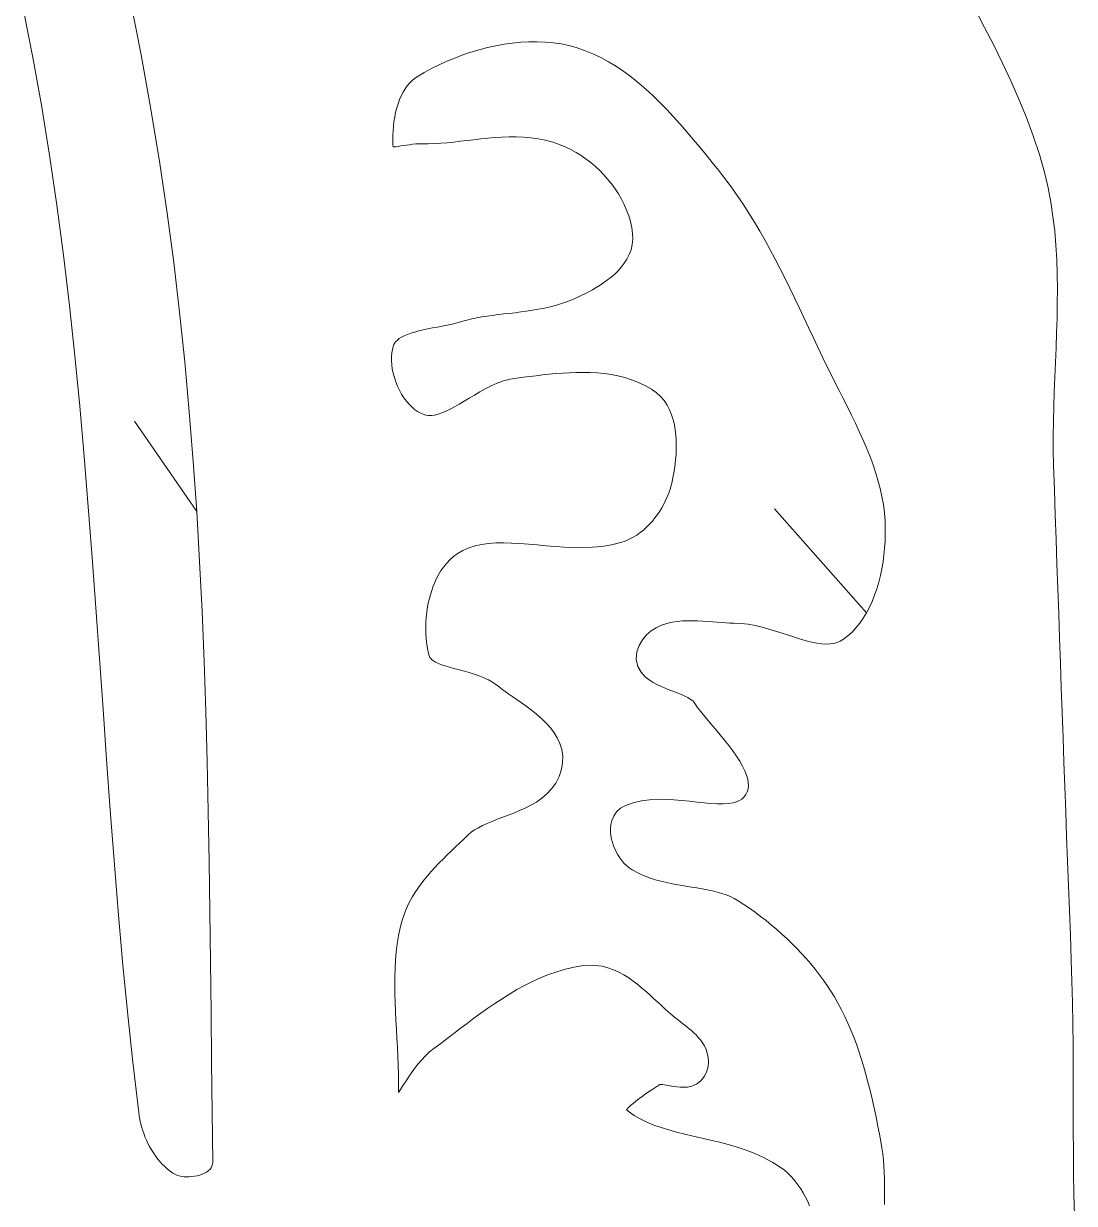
# Model space of a CAD drawing. Header units: inches. Extents: x -12 to 23, y -13.2 to 21.7.
# Drawn here: x 17.497 to 19.507, y 8.902 to 11.159 of the extents above; entities that cross this region are included whole.
import ezdxf

# ---------------------------------------------------------------- set-up
doc = ezdxf.new("R2010")
doc.units = ezdxf.units.IN
doc.header["$MEASUREMENT"] = 0
doc.layers.get('0').update_dxf_attribs({"lineweight": 0})

msp = doc.modelspace()

# ---------------------------------------------------------------- linework, layer by layer
at = {"color": 7, "linetype": 'Continuous', "lineweight": 0}
for p, q in [((18.3686, 11.1089), (18.3529, 11.1041)), ((18.3844, 11.113), (18.3686, 11.1089)), ((18.4003, 11.1166), (18.3844, 11.113)), ((18.4163, 11.1195), (18.4003, 11.1166)), ((18.4322, 11.1217), (18.4163, 11.1195)), ((18.4481, 11.1232), (18.4322, 11.1217)), ((18.4639, 11.1241), (18.4481, 11.1232)), ((18.4796, 11.1242), (18.4639, 11.1241)), ((18.495, 11.1235), (18.4796, 11.1242)), ((18.5103, 11.1221), (18.495, 11.1235)), ((18.5252, 11.1199), (18.5103, 11.1221)), ((18.5399, 11.1169), (18.5252, 11.1199)), ((18.5543, 11.113), (18.5399, 11.1169)), ((18.5703, 11.1076), (18.5543, 11.113)), ((18.5859, 11.1013), (18.5703, 11.1076)), ((18.3068, 11.0867), (18.292, 11.0799)), ((18.3219, 11.093), (18.3068, 11.0867)), ((18.3373, 11.0988), (18.3219, 11.093)), ((18.3529, 11.1041), (18.3373, 11.0988)), ((18.6013, 11.094), (18.5859, 11.1013)), ((18.6163, 11.0858), (18.6013, 11.094)), ((18.6311, 11.0768), (18.6163, 11.0858)), ((18.2635, 11.065), (18.2503, 11.0573)), ((18.2776, 11.0727), (18.2635, 11.065)), ((18.292, 11.0799), (18.2776, 11.0727)), ((18.6456, 11.067), (18.6311, 11.0768)), ((18.6598, 11.0564), (18.6456, 11.067)), ((18.231, 11.0397), (18.2269, 11.0339)), ((18.2353, 11.0449), (18.231, 11.0397)), ((18.2399, 11.0495), (18.2353, 11.0449)), ((18.2448, 11.0535), (18.2399, 11.0495)), ((18.2503, 11.0573), (18.2448, 11.0535)), ((18.6738, 11.0452), (18.6598, 11.0564)), ((18.6876, 11.0333), (18.6738, 11.0452)), ((18.2196, 11.0207), (18.2164, 11.0134)), ((18.2231, 11.0276), (18.2196, 11.0207)), ((18.2269, 11.0339), (18.2231, 11.0276)), ((18.7011, 11.0208), (18.6876, 11.0333)), ((18.7144, 11.0078), (18.7011, 11.0208)), ((18.211, 10.9975), (18.2088, 10.9891)), ((18.2135, 11.0056), (18.211, 10.9975)), ((18.2164, 11.0134), (18.2135, 11.0056)), ((18.7275, 10.9944), (18.7144, 11.0078)), ((18.7405, 10.9806), (18.7275, 10.9944)), ((18.2056, 10.9716), (18.2046, 10.9627)), ((18.2071, 10.9804), (18.2056, 10.9716)), ((18.2088, 10.9891), (18.2071, 10.9804)), ((18.7532, 10.9664), (18.7405, 10.9806)), ((18.2039, 10.9537), (18.2035, 10.9447)), ((18.2046, 10.9627), (18.2039, 10.9537)), ((18.7657, 10.952), (18.7532, 10.9664)), ((18.7781, 10.9374), (18.7657, 10.952)), ((18.2035, 10.9447), (18.2035, 10.9358)), ((18.2035, 10.9358), (18.2038, 10.9271)), ((18.2038, 10.9271), (18.2042, 10.9229)), ((18.2139, 10.924), (18.2189, 10.9247)), ((18.2189, 10.9247), (18.2242, 10.9255)), ((18.2242, 10.9255), (18.2297, 10.9264)), ((18.2297, 10.9264), (18.2354, 10.9272)), ((18.2354, 10.9272), (18.2412, 10.928)), ((18.2412, 10.928), (18.2472, 10.9286)), ((18.2472, 10.9286), (18.2534, 10.929)), ((18.2534, 10.929), (18.2589, 10.929)), ((18.2589, 10.929), (18.2713, 10.929)), ((18.2713, 10.929), (18.2831, 10.9293)), ((18.2831, 10.9293), (18.2952, 10.93)), ((18.2952, 10.93), (18.3074, 10.931)), ((18.3074, 10.931), (18.3199, 10.9323)), ((18.3199, 10.9323), (18.3326, 10.9337)), ((18.3326, 10.9337), (18.3455, 10.9352)), ((18.3455, 10.9352), (18.3585, 10.9367)), ((18.3585, 10.9367), (18.3717, 10.9382)), ((18.3717, 10.9382), (18.385, 10.9395)), ((18.385, 10.9395), (18.3985, 10.9407)), ((18.3985, 10.9407), (18.412, 10.9416)), ((18.412, 10.9416), (18.4258, 10.9421)), ((18.4258, 10.9421), (18.4396, 10.9421)), ((18.4396, 10.9421), (18.4535, 10.9415)), ((18.4535, 10.9415), (18.4675, 10.9404)), ((18.4675, 10.9404), (18.4816, 10.9384)), ((18.4816, 10.9384), (18.4957, 10.9356)), ((18.4957, 10.9356), (18.5098, 10.9318)), ((18.5098, 10.9318), (18.5238, 10.927)), ((18.5238, 10.927), (18.5341, 10.9226)), ((18.7904, 10.9226), (18.7781, 10.9374)), ((18.2042, 10.9229), (18.2049, 10.9229)), ((18.2049, 10.9229), (18.2092, 10.9233)), ((18.2092, 10.9233), (18.2139, 10.924)), ((18.5341, 10.9226), (18.5442, 10.9177)), ((18.5442, 10.9177), (18.5541, 10.9123)), ((18.5541, 10.9123), (18.5637, 10.9063)), ((18.5637, 10.9063), (18.573, 10.8998)), ((18.8025, 10.9078), (18.7904, 10.9226)), ((18.8145, 10.893), (18.8025, 10.9078)), ((18.573, 10.8998), (18.582, 10.8929)), ((18.582, 10.8929), (18.5908, 10.8855)), ((18.5908, 10.8855), (18.5992, 10.8777)), ((18.8263, 10.8784), (18.8145, 10.893)), ((18.5992, 10.8777), (18.6072, 10.8695)), ((18.6072, 10.8695), (18.6149, 10.8609)), ((18.6149, 10.8609), (18.6221, 10.8519)), ((18.8387, 10.8625), (18.8263, 10.8784)), ((18.8506, 10.8464), (18.8387, 10.8625)), ((18.6221, 10.8519), (18.6288, 10.8426)), ((18.6288, 10.8426), (18.6351, 10.833)), ((18.8622, 10.83), (18.8506, 10.8464)), ((18.6351, 10.833), (18.6409, 10.823)), ((18.6409, 10.823), (18.6461, 10.8127)), ((18.6461, 10.8127), (18.6507, 10.8022)), ((18.8734, 10.8134), (18.8622, 10.83)), ((18.8844, 10.7964), (18.8734, 10.8134)), ((18.6507, 10.8022), (18.6546, 10.7913)), ((18.6546, 10.7913), (18.6579, 10.7803)), ((18.895, 10.7792), (18.8844, 10.7964)), ((18.6579, 10.7803), (18.6604, 10.7689)), ((18.6604, 10.7689), (18.6621, 10.7569)), ((18.9053, 10.7617), (18.895, 10.7792)), ((18.6625, 10.7467), (18.6614, 10.7362)), ((18.6621, 10.7569), (18.6625, 10.7467)), ((18.9154, 10.744), (18.9053, 10.7617)), ((18.9253, 10.7261), (18.9154, 10.744)), ((18.6591, 10.7262), (18.6556, 10.7168)), ((18.6614, 10.7362), (18.6591, 10.7262)), ((18.9349, 10.708), (18.9253, 10.7261)), ((18.6461, 10.7002), (18.6404, 10.6928)), ((18.6512, 10.7082), (18.6461, 10.7002)), ((18.6556, 10.7168), (18.6512, 10.7082)), ((18.9444, 10.6898), (18.9349, 10.708)), ((18.6279, 10.6797), (18.6212, 10.6739)), ((18.6343, 10.686), (18.6279, 10.6797)), ((18.6404, 10.6928), (18.6343, 10.686)), ((18.9537, 10.6714), (18.9444, 10.6898)), ((18.5926, 10.654), (18.5853, 10.6498)), ((18.5999, 10.6585), (18.5926, 10.654)), ((18.6071, 10.6633), (18.5999, 10.6585)), ((18.6142, 10.6684), (18.6071, 10.6633)), ((18.6212, 10.6739), (18.6142, 10.6684)), ((18.9629, 10.6528), (18.9537, 10.6714)), ((18.5504, 10.6324), (18.5393, 10.6278)), ((18.5572, 10.6355), (18.5504, 10.6324)), ((18.564, 10.6387), (18.5572, 10.6355)), ((18.571, 10.6421), (18.564, 10.6387)), ((18.5781, 10.6458), (18.571, 10.6421)), ((18.5853, 10.6498), (18.5781, 10.6458)), ((18.9719, 10.6342), (18.9629, 10.6528)), ((18.9809, 10.6154), (18.9719, 10.6342)), ((18.4594, 10.6087), (18.4483, 10.6072)), ((18.4707, 10.6104), (18.4594, 10.6087)), ((18.482, 10.6123), (18.4707, 10.6104)), ((18.4934, 10.6145), (18.482, 10.6123)), ((18.5048, 10.6172), (18.4934, 10.6145)), ((18.5163, 10.6202), (18.5048, 10.6172)), ((18.5278, 10.6237), (18.5163, 10.6202)), ((18.5393, 10.6278), (18.5278, 10.6237)), ((18.9898, 10.5966), (18.9809, 10.6154)), ((18.3264, 10.5863), (18.317, 10.584)), ((18.3351, 10.5888), (18.3264, 10.5863)), ((18.3449, 10.5915), (18.3351, 10.5888)), ((18.3543, 10.5938), (18.3449, 10.5915)), ((18.364, 10.5958), (18.3543, 10.5938)), ((18.3739, 10.5976), (18.364, 10.5958)), ((18.384, 10.5992), (18.3739, 10.5976)), ((18.3943, 10.6007), (18.384, 10.5992)), ((18.4048, 10.602), (18.3943, 10.6007)), ((18.4155, 10.6033), (18.4048, 10.602)), ((18.4263, 10.6045), (18.4155, 10.6033)), ((18.4372, 10.6058), (18.4263, 10.6045)), ((18.4483, 10.6072), (18.4372, 10.6058)), ((18.9987, 10.5777), (18.9898, 10.5966)), ((18.2314, 10.5641), (18.2254, 10.5615)), ((18.2382, 10.5665), (18.2314, 10.5641)), ((18.2456, 10.5688), (18.2382, 10.5665)), ((18.2535, 10.5709), (18.2456, 10.5688)), ((18.2618, 10.5728), (18.2535, 10.5709)), ((18.2706, 10.5747), (18.2618, 10.5728)), ((18.2796, 10.5765), (18.2706, 10.5747)), ((18.2888, 10.5783), (18.2796, 10.5765)), ((18.2981, 10.5801), (18.2888, 10.5783)), ((18.3075, 10.582), (18.2981, 10.5801)), ((18.317, 10.584), (18.3075, 10.582)), ((19.0076, 10.5588), (18.9987, 10.5777)), ((18.2042, 10.5413), (18.2026, 10.5355)), ((18.2057, 10.545), (18.2042, 10.5413)), ((18.2074, 10.5479), (18.2057, 10.545)), ((18.2095, 10.5507), (18.2074, 10.5479)), ((18.2123, 10.5534), (18.2095, 10.5507)), ((18.2158, 10.5561), (18.2123, 10.5534)), ((18.2202, 10.5589), (18.2158, 10.5561)), ((18.2254, 10.5615), (18.2202, 10.5589)), ((19.0164, 10.5399), (19.0076, 10.5588)), ((18.2009, 10.5217), (18.2008, 10.5141)), ((18.2015, 10.5288), (18.2009, 10.5217)), ((18.2026, 10.5355), (18.2015, 10.5288)), ((19.0254, 10.5209), (19.0164, 10.5399)), ((19.033, 10.5049), (19.0254, 10.5209)), ((18.2008, 10.5141), (18.2014, 10.5062)), ((18.2014, 10.5062), (18.2025, 10.4981)), ((18.2025, 10.4981), (18.2041, 10.4898)), ((19.0409, 10.4889), (19.033, 10.5049)), ((18.2041, 10.4898), (18.2064, 10.4816)), ((18.2064, 10.4816), (18.2091, 10.4734)), ((18.2091, 10.4734), (18.2123, 10.4653)), ((18.4031, 10.4707), (18.4153, 10.4751)), ((18.4153, 10.4751), (18.428, 10.4786)), ((18.428, 10.4786), (18.4405, 10.4807)), ((18.4405, 10.4807), (18.4531, 10.4822)), ((18.4531, 10.4822), (18.4651, 10.4837)), ((18.4651, 10.4837), (18.4774, 10.4852)), ((18.4774, 10.4852), (18.4898, 10.4866)), ((18.4898, 10.4866), (18.5025, 10.4879)), ((18.5025, 10.4879), (18.5153, 10.4892)), ((18.5153, 10.4892), (18.5282, 10.4902)), ((18.5282, 10.4902), (18.5413, 10.4909)), ((18.5413, 10.4909), (18.5545, 10.4914)), ((18.5545, 10.4914), (18.5677, 10.4915)), ((18.5677, 10.4915), (18.5809, 10.4913)), ((18.5809, 10.4913), (18.5942, 10.4905)), ((18.5942, 10.4905), (18.6075, 10.4892)), ((18.6075, 10.4892), (18.6208, 10.4873)), ((18.6208, 10.4873), (18.634, 10.4848)), ((18.634, 10.4848), (18.6472, 10.4815)), ((18.6472, 10.4815), (18.6602, 10.4774)), ((18.6602, 10.4774), (18.6731, 10.4724)), ((19.0489, 10.473), (19.0409, 10.4889)), ((18.2123, 10.4653), (18.216, 10.4576)), ((18.216, 10.4576), (18.2202, 10.4501)), ((18.3594, 10.4483), (18.3697, 10.4543)), ((18.3697, 10.4543), (18.3804, 10.4602)), ((18.3804, 10.4602), (18.3915, 10.4657)), ((18.3915, 10.4657), (18.4031, 10.4707)), ((18.6731, 10.4724), (18.6857, 10.4665)), ((18.6857, 10.4665), (18.6984, 10.4593)), ((18.6984, 10.4593), (18.7072, 10.4531)), ((18.7072, 10.4531), (18.7153, 10.4457)), ((19.0569, 10.4572), (19.0489, 10.473)), ((19.0649, 10.4414), (19.0569, 10.4572)), ((18.2202, 10.4501), (18.2247, 10.4431)), ((18.2247, 10.4431), (18.2295, 10.4366)), ((18.2295, 10.4366), (18.2346, 10.4307)), ((18.2346, 10.4307), (18.2398, 10.4254)), ((18.3215, 10.4257), (18.3305, 10.4309)), ((18.3305, 10.4309), (18.3398, 10.4365)), ((18.3398, 10.4365), (18.3494, 10.4423)), ((18.3494, 10.4423), (18.3594, 10.4483)), ((18.7153, 10.4457), (18.7222, 10.4375)), ((18.7222, 10.4375), (18.7281, 10.4288)), ((18.7281, 10.4288), (18.7329, 10.4197)), ((19.0728, 10.4257), (19.0649, 10.4414)), ((18.2398, 10.4254), (18.2452, 10.4208)), ((18.2452, 10.4208), (18.2507, 10.417)), ((18.2507, 10.417), (18.2561, 10.4139)), ((18.2561, 10.4139), (18.2613, 10.4116)), ((18.2613, 10.4116), (18.2668, 10.41)), ((18.2668, 10.41), (18.272, 10.4092)), ((18.272, 10.4092), (18.2774, 10.4092)), ((18.2774, 10.4092), (18.2833, 10.41)), ((18.2833, 10.41), (18.2899, 10.4115)), ((18.2899, 10.4115), (18.297, 10.4139)), ((18.297, 10.4139), (18.3047, 10.4171)), ((18.3047, 10.4171), (18.3129, 10.4211)), ((18.3129, 10.4211), (18.3215, 10.4257)), ((18.7329, 10.4197), (18.7367, 10.4104)), ((18.7367, 10.4104), (18.7397, 10.4009)), ((19.0806, 10.41), (19.0728, 10.4257)), ((19.0882, 10.3943), (19.0806, 10.41)), ((18.7397, 10.4009), (18.742, 10.3914)), ((18.742, 10.3914), (18.7437, 10.3818)), ((19.0956, 10.3787), (19.0882, 10.3943)), ((18.7437, 10.3818), (18.7448, 10.3722)), ((18.7448, 10.3722), (18.7455, 10.3626)), ((18.7455, 10.3626), (18.7457, 10.3531)), ((19.1026, 10.3631), (19.0956, 10.3787)), ((19.1093, 10.3475), (19.1026, 10.3631)), ((18.7455, 10.3436), (18.7451, 10.3343)), ((18.7457, 10.3531), (18.7455, 10.3436)), ((19.1156, 10.3319), (19.1093, 10.3475)), ((18.7433, 10.3161), (18.7421, 10.3073)), ((18.7443, 10.3251), (18.7433, 10.3161)), ((18.7451, 10.3343), (18.7443, 10.3251)), ((19.1214, 10.3164), (19.1156, 10.3319)), ((19.1267, 10.3008), (19.1214, 10.3164)), ((18.7407, 10.2988), (18.7392, 10.2905)), ((18.7421, 10.3073), (18.7407, 10.2988)), ((19.1314, 10.2853), (19.1267, 10.3008)), ((18.7358, 10.2753), (18.7337, 10.268)), ((18.7375, 10.2824), (18.7358, 10.2753)), ((18.7392, 10.2905), (18.7375, 10.2824)), ((19.1355, 10.2697), (19.1314, 10.2853)), ((18.7284, 10.2535), (18.7253, 10.2465)), ((18.7312, 10.2607), (18.7284, 10.2535)), ((18.7337, 10.268), (18.7312, 10.2607)), ((19.139, 10.2542), (19.1355, 10.2697)), ((19.1417, 10.2386), (19.139, 10.2542)), ((18.714, 10.226), (18.7096, 10.2194)), ((18.7181, 10.2327), (18.714, 10.226)), ((18.7218, 10.2395), (18.7181, 10.2327)), ((18.7253, 10.2465), (18.7218, 10.2395)), ((19.1437, 10.223), (19.1417, 10.2386)), ((18.6999, 10.2069), (18.6945, 10.201)), ((18.7049, 10.2131), (18.6999, 10.2069)), ((18.7096, 10.2194), (18.7049, 10.2131)), ((19.145, 10.2071), (19.1437, 10.223)), ((19.1454, 10.1947), (19.145, 10.2071)), ((18.6699, 10.1803), (18.6629, 10.1761)), ((18.6766, 10.185), (18.6699, 10.1803)), ((18.6829, 10.19), (18.6766, 10.185)), ((18.6889, 10.1954), (18.6829, 10.19)), ((18.6945, 10.201), (18.6889, 10.1954)), ((19.145, 10.1687), (19.1454, 10.1818)), ((19.1454, 10.1818), (19.1454, 10.1947)), ((18.3607, 10.1595), (18.3488, 10.1557)), ((18.3733, 10.1623), (18.3607, 10.1595)), ((18.3867, 10.1641), (18.3733, 10.1623)), ((18.4007, 10.1652), (18.3867, 10.1641)), ((18.4154, 10.1654), (18.4007, 10.1652)), ((18.4307, 10.165), (18.4154, 10.1654)), ((18.4466, 10.1642), (18.4307, 10.165)), ((18.4628, 10.1629), (18.4466, 10.1642)), ((18.4795, 10.1614), (18.4628, 10.1629)), ((18.4965, 10.1598), (18.4795, 10.1614)), ((18.5138, 10.1583), (18.4965, 10.1598)), ((18.5314, 10.1571), (18.5138, 10.1583)), ((18.6034, 10.1586), (18.5852, 10.1569)), ((18.6217, 10.1617), (18.6034, 10.1586)), ((18.6398, 10.1662), (18.6217, 10.1617)), ((18.6479, 10.1689), (18.6398, 10.1662)), ((18.6555, 10.1723), (18.6479, 10.1689)), ((18.6629, 10.1761), (18.6555, 10.1723)), ((19.1441, 10.1555), (19.145, 10.1687)), ((18.3196, 10.1394), (18.3129, 10.1335)), ((18.3267, 10.1446), (18.3196, 10.1394)), ((18.3376, 10.1508), (18.3267, 10.1446)), ((18.3488, 10.1557), (18.3376, 10.1508)), ((18.5492, 10.1563), (18.5314, 10.1571)), ((18.5671, 10.1562), (18.5492, 10.1563)), ((18.5852, 10.1569), (18.5671, 10.1562)), ((19.1411, 10.129), (19.1428, 10.1422)), ((19.1428, 10.1422), (19.1441, 10.1555)), ((18.3005, 10.1192), (18.2949, 10.111)), ((18.3065, 10.1267), (18.3005, 10.1192)), ((18.3129, 10.1335), (18.3065, 10.1267)), ((19.1361, 10.1028), (19.1388, 10.1158)), ((19.1388, 10.1158), (19.1411, 10.129)), ((18.285, 10.0927), (18.2808, 10.0827)), ((18.2897, 10.1022), (18.285, 10.0927)), ((18.2949, 10.111), (18.2897, 10.1022)), ((19.1292, 10.0775), (19.1329, 10.09)), ((19.1329, 10.09), (19.1361, 10.1028)), ((18.2772, 10.0722), (18.274, 10.0614)), ((18.2808, 10.0827), (18.2772, 10.0722)), ((19.1249, 10.0653), (19.1292, 10.0775)), ((18.2714, 10.0502), (18.2693, 10.0389)), ((18.274, 10.0614), (18.2714, 10.0502)), ((19.115, 10.0423), (19.1202, 10.0535)), ((19.1202, 10.0535), (19.1249, 10.0653)), ((18.2678, 10.0274), (18.2669, 10.0158)), ((18.2693, 10.0389), (18.2678, 10.0274)), ((19.1031, 10.0214), (19.1093, 10.0315)), ((19.1093, 10.0315), (19.115, 10.0423)), ((18.2669, 10.0158), (18.2665, 10.0043)), ((18.2665, 10.0043), (18.2666, 9.9929)), ((18.6978, 9.9969), (18.7074, 10.003)), ((18.7074, 10.003), (18.7173, 10.0077)), ((18.7173, 10.0077), (18.7274, 10.0111)), ((18.7274, 10.0111), (18.7375, 10.0135)), ((18.7375, 10.0135), (18.7476, 10.0151)), ((18.7476, 10.0151), (18.7576, 10.016)), ((18.7576, 10.016), (18.7675, 10.0165)), ((18.7675, 10.0165), (18.7774, 10.0165)), ((18.7774, 10.0165), (18.7871, 10.0162)), ((18.7871, 10.0162), (18.7967, 10.0157)), ((18.7967, 10.0157), (18.8061, 10.015)), ((18.8061, 10.015), (18.8152, 10.0143)), ((18.8152, 10.0143), (18.8241, 10.0136)), ((18.8241, 10.0136), (18.8326, 10.0129)), ((18.8326, 10.0129), (18.8406, 10.0124)), ((18.8406, 10.0124), (18.8481, 10.012)), ((18.8481, 10.012), (18.8559, 10.0119)), ((18.8559, 10.0119), (18.8691, 10.0113)), ((18.8691, 10.0113), (18.8829, 10.0096)), ((18.8829, 10.0096), (18.8965, 10.0072)), ((18.8965, 10.0072), (18.9098, 10.004)), ((18.9098, 10.004), (18.9228, 10.0005)), ((18.9228, 10.0005), (18.9355, 9.9966)), ((19.0817, 9.9948), (19.0893, 10.003)), ((19.0893, 10.003), (19.0965, 10.0118)), ((19.0965, 10.0118), (19.1031, 10.0214)), ((18.2666, 9.9929), (18.2673, 9.9817)), ((18.2673, 9.9817), (18.2685, 9.9708)), ((18.6745, 9.9688), (18.6811, 9.9799)), ((18.6811, 9.9799), (18.6889, 9.9892)), ((18.6889, 9.9892), (18.6978, 9.9969)), ((18.9355, 9.9966), (18.9479, 9.9926)), ((18.9479, 9.9926), (18.9601, 9.9887)), ((18.9601, 9.9887), (18.9719, 9.9848)), ((18.9719, 9.9848), (18.9833, 9.9813)), ((18.9833, 9.9813), (18.9943, 9.9782)), ((18.9943, 9.9782), (19.0047, 9.9756)), ((19.0534, 9.9748), (19.0593, 9.9773)), ((19.0593, 9.9773), (19.0654, 9.9811)), ((19.0654, 9.9811), (19.0737, 9.9874)), ((19.0737, 9.9874), (19.0817, 9.9948)), ((18.2685, 9.9708), (18.2702, 9.9603)), ((18.2702, 9.9603), (18.2722, 9.951)), ((18.6688, 9.9427), (18.67, 9.9567)), ((18.67, 9.9567), (18.6745, 9.9688)), ((19.0047, 9.9756), (19.0146, 9.9736)), ((19.0146, 9.9736), (19.0239, 9.9723)), ((19.0239, 9.9723), (19.0324, 9.9718)), ((19.0324, 9.9718), (19.0401, 9.9721)), ((19.0401, 9.9721), (19.0471, 9.9731)), ((19.0471, 9.9731), (19.0534, 9.9748)), ((18.2722, 9.951), (18.2734, 9.9477)), ((18.2734, 9.9477), (18.2744, 9.9458)), ((18.2744, 9.9458), (18.2759, 9.9439)), ((18.2759, 9.9439), (18.2781, 9.9418)), ((18.2781, 9.9418), (18.2812, 9.9395)), ((18.2812, 9.9395), (18.2854, 9.9371)), ((18.2854, 9.9371), (18.2906, 9.9347)), ((18.2906, 9.9347), (18.2968, 9.9322)), ((18.2968, 9.9322), (18.3039, 9.9299)), ((18.6719, 9.9291), (18.6688, 9.9427)), ((18.3039, 9.9299), (18.3116, 9.9276)), ((18.3116, 9.9276), (18.3199, 9.9253)), ((18.3199, 9.9253), (18.3287, 9.923)), ((18.3287, 9.923), (18.3378, 9.9206)), ((18.3378, 9.9206), (18.3473, 9.918)), ((18.3473, 9.918), (18.3569, 9.9151)), ((18.3569, 9.9151), (18.3667, 9.9117)), ((18.3667, 9.9117), (18.3765, 9.9078)), ((18.6782, 9.9178), (18.6719, 9.9291)), ((18.6858, 9.9094), (18.6782, 9.9178)), ((18.6937, 9.9031), (18.6858, 9.9094)), ((18.3765, 9.9078), (18.3863, 9.9032)), ((18.3863, 9.9032), (18.396, 9.8976)), ((18.396, 9.8976), (18.4044, 9.8916)), ((18.4044, 9.8916), (18.4114, 9.8862)), ((18.7016, 9.8982), (18.6937, 9.9031)), ((18.7096, 9.894), (18.7016, 9.8982)), ((18.7175, 9.8904), (18.7096, 9.894)), ((18.7255, 9.8871), (18.7175, 9.8904)), ((18.7334, 9.8839), (18.7255, 9.8871)), ((18.4114, 9.8862), (18.4181, 9.8813)), ((18.4181, 9.8813), (18.4254, 9.8762)), ((18.4254, 9.8762), (18.4331, 9.8708)), ((18.4331, 9.8708), (18.4411, 9.8653)), ((18.4411, 9.8653), (18.4494, 9.8595)), ((18.7411, 9.8809), (18.7334, 9.8839)), ((18.7485, 9.878), (18.7411, 9.8809)), ((18.7555, 9.8751), (18.7485, 9.878)), ((18.7619, 9.8722), (18.7555, 9.8751)), ((18.7675, 9.8693), (18.7619, 9.8722)), ((18.7721, 9.8666), (18.7675, 9.8693)), ((18.7755, 9.8642), (18.7721, 9.8666)), ((18.7776, 9.8623), (18.7755, 9.8642)), ((18.4494, 9.8595), (18.4578, 9.8535)), ((18.4578, 9.8535), (18.4662, 9.8473)), ((18.4662, 9.8473), (18.4745, 9.8408)), ((18.7796, 9.8599), (18.7776, 9.8623)), ((18.7864, 9.8506), (18.7796, 9.8599)), ((18.7946, 9.8401), (18.7864, 9.8506)), ((18.4745, 9.8408), (18.4827, 9.834)), ((18.4827, 9.834), (18.4907, 9.8267)), ((18.4907, 9.8267), (18.4983, 9.8191)), ((18.4983, 9.8191), (18.5055, 9.8108)), ((18.8032, 9.8296), (18.7946, 9.8401)), ((18.8119, 9.8191), (18.8032, 9.8296)), ((18.8207, 9.8087), (18.8119, 9.8191)), ((18.5055, 9.8108), (18.5121, 9.8019)), ((18.5121, 9.8019), (18.518, 9.7922)), ((18.8294, 9.7982), (18.8207, 9.8087)), ((18.8379, 9.7878), (18.8294, 9.7982)), ((18.518, 9.7922), (18.5229, 9.7816)), ((18.5229, 9.7816), (18.5265, 9.7701)), ((18.846, 9.7775), (18.8379, 9.7878)), ((18.8537, 9.7674), (18.846, 9.7775)), ((18.5265, 9.7701), (18.5284, 9.7578)), ((18.5284, 9.7578), (18.5283, 9.745)), ((18.8608, 9.7574), (18.8537, 9.7674)), ((18.867, 9.7477), (18.8608, 9.7574)), ((18.5261, 9.7322), (18.5215, 9.7183)), ((18.5283, 9.745), (18.5261, 9.7322)), ((18.8724, 9.7383), (18.867, 9.7477)), ((18.8768, 9.7294), (18.8724, 9.7383)), ((18.8801, 9.7211), (18.8768, 9.7294)), ((18.5151, 9.7058), (18.5071, 9.6946)), ((18.5215, 9.7183), (18.5151, 9.7058)), ((18.8823, 9.7134), (18.8801, 9.7211)), ((18.8834, 9.7066), (18.8823, 9.7134)), ((18.8836, 9.7004), (18.8834, 9.7066)), ((18.4981, 9.685), (18.4883, 9.6767)), ((18.5071, 9.6946), (18.4981, 9.685)), ((18.8751, 9.6788), (18.8787, 9.6839)), ((18.8787, 9.6839), (18.8813, 9.6894)), ((18.8813, 9.6894), (18.8829, 9.6948)), ((18.8829, 9.6948), (18.8836, 9.7004)), ((18.4674, 9.6634), (18.4567, 9.658)), ((18.478, 9.6696), (18.4674, 9.6634)), ((18.4883, 9.6767), (18.478, 9.6696)), ((18.6388, 9.6576), (18.6472, 9.6625)), ((18.6472, 9.6625), (18.6632, 9.6683)), ((18.6632, 9.6683), (18.679, 9.672)), ((18.679, 9.672), (18.6947, 9.6741)), ((18.6947, 9.6741), (18.7103, 9.6749)), ((18.7103, 9.6749), (18.7258, 9.6747)), ((18.7258, 9.6747), (18.7411, 9.6739)), ((18.7411, 9.6739), (18.7561, 9.6726)), ((18.7561, 9.6726), (18.7707, 9.671)), ((18.7707, 9.671), (18.785, 9.6694)), ((18.785, 9.6694), (18.7987, 9.668)), ((18.7987, 9.668), (18.8118, 9.6668)), ((18.8118, 9.6668), (18.824, 9.6661)), ((18.824, 9.6661), (18.8353, 9.666)), ((18.8353, 9.666), (18.8453, 9.6666)), ((18.8453, 9.6666), (18.854, 9.6679)), ((18.854, 9.6679), (18.8611, 9.6698)), ((18.8611, 9.6698), (18.8668, 9.6723)), ((18.8668, 9.6723), (18.8713, 9.6752)), ((18.8713, 9.6752), (18.8751, 9.6788)), ((18.4136, 9.6404), (18.4033, 9.6365)), ((18.4242, 9.6444), (18.4136, 9.6404)), ((18.435, 9.6486), (18.4242, 9.6444)), ((18.4458, 9.6531), (18.435, 9.6486)), ((18.4567, 9.658), (18.4458, 9.6531)), ((18.6224, 9.6344), (18.626, 9.6427)), ((18.626, 9.6427), (18.6314, 9.6506)), ((18.6314, 9.6506), (18.6388, 9.6576)), ((18.3598, 9.6161), (18.3535, 9.6117)), ((18.3671, 9.6205), (18.3598, 9.6161)), ((18.3751, 9.6246), (18.3671, 9.6205)), ((18.3839, 9.6287), (18.3751, 9.6246)), ((18.3934, 9.6326), (18.3839, 9.6287)), ((18.4033, 9.6365), (18.3934, 9.6326)), ((18.6197, 9.6189), (18.6205, 9.6264)), ((18.6198, 9.6117), (18.6197, 9.6189)), ((18.6205, 9.6264), (18.6224, 9.6344)), ((18.3399, 9.5994), (18.3317, 9.5917)), ((18.3475, 9.6066), (18.3399, 9.5994)), ((18.3535, 9.6117), (18.3475, 9.6066)), ((18.6206, 9.6049), (18.6198, 9.6117)), ((18.6219, 9.5983), (18.6206, 9.6049)), ((18.6236, 9.5919), (18.6219, 9.5983)), ((18.3154, 9.5762), (18.3074, 9.5684)), ((18.3235, 9.5839), (18.3154, 9.5762)), ((18.3317, 9.5917), (18.3235, 9.5839)), ((18.6257, 9.5858), (18.6236, 9.5919)), ((18.6281, 9.5798), (18.6257, 9.5858)), ((18.6309, 9.574), (18.6281, 9.5798)), ((18.634, 9.5684), (18.6309, 9.574)), ((18.2918, 9.5526), (18.2843, 9.5447)), ((18.2995, 9.5605), (18.2918, 9.5526)), ((18.3074, 9.5684), (18.2995, 9.5605)), ((18.6375, 9.563), (18.634, 9.5684)), ((18.6413, 9.5577), (18.6375, 9.563)), ((18.6456, 9.5527), (18.6413, 9.5577)), ((18.6503, 9.5479), (18.6456, 9.5527)), ((18.6557, 9.5434), (18.6503, 9.5479)), ((18.2701, 9.5286), (18.2634, 9.5205)), ((18.2771, 9.5367), (18.2701, 9.5286)), ((18.2843, 9.5447), (18.2771, 9.5367)), ((18.6614, 9.5396), (18.6557, 9.5434)), ((18.6731, 9.5334), (18.6614, 9.5396)), ((18.6845, 9.5283), (18.6731, 9.5334)), ((18.696, 9.524), (18.6845, 9.5283)), ((18.2511, 9.504), (18.2455, 9.4957)), ((18.257, 9.5123), (18.2511, 9.504)), ((18.2634, 9.5205), (18.257, 9.5123)), ((18.7075, 9.5204), (18.696, 9.524)), ((18.719, 9.5173), (18.7075, 9.5204)), ((18.7304, 9.5147), (18.719, 9.5173)), ((18.7417, 9.5125), (18.7304, 9.5147)), ((18.7528, 9.5105), (18.7417, 9.5125)), ((18.7638, 9.5087), (18.7528, 9.5105)), ((18.7745, 9.507), (18.7638, 9.5087)), ((18.7851, 9.5053), (18.7745, 9.507)), ((18.7953, 9.5036), (18.7851, 9.5053)), ((18.8052, 9.5017), (18.7953, 9.5036)), ((18.2403, 9.4873), (18.2356, 9.4788)), ((18.2455, 9.4957), (18.2403, 9.4873)), ((18.8148, 9.4997), (18.8052, 9.5017)), ((18.824, 9.4974), (18.8148, 9.4997)), ((18.8328, 9.4948), (18.824, 9.4974)), ((18.8411, 9.4919), (18.8328, 9.4948)), ((18.849, 9.4887), (18.8411, 9.4919)), ((18.8564, 9.485), (18.849, 9.4887)), ((18.8639, 9.4807), (18.8564, 9.485)), ((18.8745, 9.4737), (18.8639, 9.4807)), ((18.2275, 9.4616), (18.2243, 9.4528)), ((18.2313, 9.4703), (18.2275, 9.4616)), ((18.2356, 9.4788), (18.2313, 9.4703)), ((18.8854, 9.4663), (18.8745, 9.4737)), ((18.8962, 9.4587), (18.8854, 9.4663)), ((18.9068, 9.4508), (18.8962, 9.4587)), ((18.2215, 9.4438), (18.2177, 9.429)), ((18.2243, 9.4528), (18.2215, 9.4438)), ((18.9173, 9.4427), (18.9068, 9.4508)), ((18.9276, 9.4343), (18.9173, 9.4427)), ((18.2146, 9.4139), (18.2121, 9.3985)), ((18.2177, 9.429), (18.2146, 9.4139)), ((18.9377, 9.4258), (18.9276, 9.4343)), ((18.9477, 9.417), (18.9377, 9.4258)), ((18.9574, 9.408), (18.9477, 9.417)), ((18.2121, 9.3985), (18.2102, 9.383)), ((18.9669, 9.3988), (18.9574, 9.408)), ((18.9762, 9.3894), (18.9669, 9.3988)), ((18.2088, 9.3672), (18.2079, 9.3513)), ((18.2102, 9.383), (18.2088, 9.3672)), ((18.9853, 9.3799), (18.9762, 9.3894)), ((18.9941, 9.3701), (18.9853, 9.3799)), ((19.0027, 9.3602), (18.9941, 9.3701)), ((18.2079, 9.3513), (18.2074, 9.3352)), ((18.5013, 9.3394), (18.5173, 9.3449)), ((18.5173, 9.3449), (18.5336, 9.3497)), ((18.5336, 9.3497), (18.5504, 9.3536)), ((18.5504, 9.3536), (18.5679, 9.3566)), ((18.5679, 9.3566), (18.5798, 9.3575)), ((18.5798, 9.3575), (18.5919, 9.3571)), ((18.5919, 9.3571), (18.6037, 9.3554)), ((18.6037, 9.3554), (18.6149, 9.3525)), ((18.6149, 9.3525), (18.6256, 9.3487)), ((18.6256, 9.3487), (18.6357, 9.344)), ((19.011, 9.35), (19.0027, 9.3602)), ((19.019, 9.3397), (19.011, 9.35)), ((18.2074, 9.3352), (18.2072, 9.3189)), ((18.4555, 9.3187), (18.4704, 9.3262)), ((18.4704, 9.3262), (18.4857, 9.3331)), ((18.4857, 9.3331), (18.5013, 9.3394)), ((18.6357, 9.344), (18.6454, 9.3388)), ((18.6454, 9.3388), (18.6546, 9.3331)), ((18.6546, 9.3331), (18.6634, 9.3269)), ((18.6634, 9.3269), (18.6718, 9.3205)), ((19.0267, 9.3292), (19.019, 9.3397)), ((19.0341, 9.3186), (19.0267, 9.3292)), ((18.2072, 9.3189), (18.2074, 9.3025)), ((18.2074, 9.3025), (18.2079, 9.2859)), ((18.4124, 9.2934), (18.4265, 9.3022)), ((18.4265, 9.3022), (18.4408, 9.3107)), ((18.4408, 9.3107), (18.4555, 9.3187)), ((18.6718, 9.3205), (18.6799, 9.3138)), ((18.6799, 9.3138), (18.6878, 9.3071)), ((18.6878, 9.3071), (18.6955, 9.3002)), ((18.6955, 9.3002), (18.7029, 9.2934)), ((19.0411, 9.3078), (19.0341, 9.3186)), ((19.0479, 9.2969), (19.0411, 9.3078)), ((18.2079, 9.2859), (18.2086, 9.2691)), ((18.385, 9.275), (18.3986, 9.2843)), ((18.3986, 9.2843), (18.4124, 9.2934)), ((18.7029, 9.2934), (18.7101, 9.2866)), ((18.7101, 9.2866), (18.7171, 9.2801)), ((18.7171, 9.2801), (18.724, 9.2738)), ((19.0549, 9.2846), (19.0479, 9.2969)), ((19.0616, 9.2721), (19.0549, 9.2846)), ((18.2086, 9.2691), (18.2094, 9.2522)), ((18.3454, 9.246), (18.3584, 9.2558)), ((18.3584, 9.2558), (18.3716, 9.2654)), ((18.3716, 9.2654), (18.385, 9.275)), ((18.724, 9.2738), (18.7306, 9.2678)), ((18.7306, 9.2678), (18.7371, 9.2622)), ((18.7371, 9.2622), (18.7434, 9.257)), ((18.7434, 9.257), (18.7464, 9.2546)), ((18.7464, 9.2546), (18.7499, 9.252)), ((19.0679, 9.2594), (19.0616, 9.2721)), ((19.0739, 9.2465), (19.0679, 9.2594)), ((18.2094, 9.2522), (18.2103, 9.2352)), ((18.2103, 9.2352), (18.2113, 9.2181)), ((18.3199, 9.2266), (18.3326, 9.2363)), ((18.3326, 9.2363), (18.3454, 9.246)), ((18.7499, 9.252), (18.7536, 9.2492)), ((18.7536, 9.2492), (18.7576, 9.2462)), ((18.7576, 9.2462), (18.7617, 9.243)), ((18.7617, 9.243), (18.7659, 9.2396)), ((18.7659, 9.2396), (18.7703, 9.236)), ((18.7703, 9.236), (18.7747, 9.2322)), ((18.7747, 9.2322), (18.779, 9.2282)), ((19.0796, 9.2334), (19.0739, 9.2465)), ((19.0849, 9.22), (19.0796, 9.2334)), ((18.2113, 9.2181), (18.2122, 9.2009)), ((18.295, 9.2077), (18.3074, 9.2171)), ((18.3074, 9.2171), (18.3199, 9.2266)), ((18.779, 9.2282), (18.7834, 9.2239)), ((18.7834, 9.2239), (18.7876, 9.2193)), ((18.7876, 9.2193), (18.7917, 9.2144)), ((18.7917, 9.2144), (18.7957, 9.2089)), ((19.09, 9.2065), (19.0849, 9.22)), ((18.2122, 9.2009), (18.213, 9.1836)), ((18.2657, 9.1839), (18.2738, 9.1914)), ((18.2738, 9.1914), (18.2821, 9.1981)), ((18.2821, 9.1981), (18.295, 9.2077)), ((18.7957, 9.2089), (18.7993, 9.2029)), ((18.7993, 9.2029), (18.8025, 9.1963)), ((18.8025, 9.1963), (18.805, 9.189)), ((18.805, 9.189), (18.8068, 9.181)), ((19.0948, 9.1928), (19.09, 9.2065)), ((19.0993, 9.1789), (19.0948, 9.1928)), ((18.213, 9.1836), (18.2137, 9.1662)), ((18.2137, 9.1662), (18.2142, 9.1487)), ((18.245, 9.1597), (18.2514, 9.1679)), ((18.2514, 9.1679), (18.2582, 9.176)), ((18.2582, 9.176), (18.2657, 9.1839)), ((18.8073, 9.1725), (18.8065, 9.1637)), ((18.8068, 9.181), (18.8073, 9.1725)), ((19.1036, 9.1649), (19.0993, 9.1789)), ((19.1077, 9.1508), (19.1036, 9.1649)), ((18.2142, 9.1487), (18.2143, 9.1312)), ((18.2281, 9.1352), (18.2334, 9.1433)), ((18.2334, 9.1433), (18.239, 9.1515)), ((18.239, 9.1515), (18.245, 9.1597)), ((18.7999, 9.145), (18.7928, 9.1364)), ((18.8042, 9.1545), (18.7999, 9.145)), ((18.8065, 9.1637), (18.8042, 9.1545)), ((19.1116, 9.1365), (19.1077, 9.1508)), ((18.2143, 9.1312), (18.2142, 9.1138)), ((18.2142, 9.1138), (18.2179, 9.1195)), ((18.2179, 9.1195), (18.2229, 9.1272)), ((18.2229, 9.1272), (18.2281, 9.1352)), ((18.6987, 9.1191), (18.6926, 9.115)), ((18.7047, 9.1231), (18.6987, 9.1191)), ((18.7105, 9.1269), (18.7047, 9.1231)), ((18.7139, 9.1292), (18.7105, 9.1269)), ((18.7145, 9.1292), (18.7139, 9.1292)), ((18.7166, 9.1291), (18.7145, 9.1292)), ((18.7194, 9.1289), (18.7166, 9.1291)), ((18.7229, 9.1284), (18.7194, 9.1289)), ((18.727, 9.1278), (18.7229, 9.1284)), ((18.7314, 9.127), (18.727, 9.1278)), ((18.7362, 9.1261), (18.7314, 9.127)), ((18.7414, 9.1253), (18.7362, 9.1261)), ((18.7469, 9.1245), (18.7414, 9.1253)), ((18.7529, 9.124), (18.7469, 9.1245)), ((18.7595, 9.1238), (18.7529, 9.124)), ((18.7669, 9.1244), (18.7595, 9.1238)), ((18.7752, 9.1262), (18.7669, 9.1244)), ((18.7841, 9.13), (18.7752, 9.1262)), ((18.7928, 9.1364), (18.7841, 9.13)), ((19.1153, 9.1221), (19.1116, 9.1365)), ((19.1188, 9.1077), (19.1153, 9.1221)), ((18.6684, 9.0975), (18.663, 9.0931)), ((18.6741, 9.1019), (18.6684, 9.0975)), ((18.6801, 9.1064), (18.6741, 9.1019)), ((18.6863, 9.1107), (18.6801, 9.1064)), ((18.6926, 9.115), (18.6863, 9.1107)), ((19.1221, 9.0931), (19.1188, 9.1077)), ((18.6508, 9.0813), (18.6504, 9.0808)), ((18.6504, 9.0808), (18.6539, 9.0779)), ((18.6541, 9.0849), (18.6508, 9.0813)), ((18.6539, 9.0779), (18.6649, 9.0702)), ((18.6582, 9.0889), (18.6541, 9.0849)), ((18.663, 9.0931), (18.6582, 9.0889)), ((19.1253, 9.0785), (19.1221, 9.0931)), ((19.1284, 9.0638), (19.1253, 9.0785)), ((18.6649, 9.0702), (18.6766, 9.0634)), ((18.6766, 9.0634), (18.6891, 9.0572)), ((18.6891, 9.0572), (18.7024, 9.0517)), ((18.7024, 9.0517), (18.7164, 9.0467)), ((19.1313, 9.0491), (19.1284, 9.0638)), ((18.7164, 9.0467), (18.7311, 9.0422)), ((18.7311, 9.0422), (18.7463, 9.0381)), ((18.7463, 9.0381), (18.762, 9.0342)), ((18.762, 9.0342), (18.7781, 9.0304)), ((18.7781, 9.0304), (18.7946, 9.0267)), ((19.1342, 9.0344), (19.1313, 9.0491)), ((19.1369, 9.0199), (19.1342, 9.0344)), ((18.7946, 9.0267), (18.8113, 9.0228)), ((18.8113, 9.0228), (18.8282, 9.0188)), ((18.8282, 9.0188), (18.8451, 9.0143)), ((18.8451, 9.0143), (18.8622, 9.0093)), ((18.8622, 9.0093), (18.8791, 9.0037)), ((19.1389, 9.0082), (19.1369, 9.0199)), ((19.1405, 8.9967), (19.1389, 9.0082)), ((18.8791, 9.0037), (18.896, 8.9972)), ((18.896, 8.9972), (18.9126, 8.9896)), ((18.9126, 8.9896), (18.9289, 8.9809)), ((19.1417, 8.985), (19.1405, 8.9967)), ((19.1426, 8.9732), (19.1417, 8.985)), ((18.9289, 8.9809), (18.9446, 8.9708)), ((18.9446, 8.9708), (18.9524, 8.965)), ((18.9524, 8.965), (18.9596, 8.9587)), ((19.1433, 8.9612), (19.1426, 8.9732)), ((19.1437, 8.9492), (19.1433, 8.9612)), ((18.9596, 8.9587), (18.9663, 8.952)), ((18.9663, 8.952), (18.9725, 8.9449)), ((18.9725, 8.9449), (18.9783, 8.9375)), ((19.1439, 8.937), (19.1437, 8.9492)), ((18.9783, 8.9375), (18.9836, 8.9299)), ((18.9836, 8.9299), (18.9884, 8.922)), ((18.9884, 8.922), (18.9928, 8.9139)), ((19.1438, 8.9122), (19.1439, 8.9246)), ((19.1439, 8.9246), (19.1439, 8.937)), ((18.9928, 8.9139), (18.9969, 8.9056)), ((18.9969, 8.9056), (19.0005, 8.8971)), ((19.1436, 8.8996), (19.1438, 8.9122))]:
    msp.add_line(p, q, dxfattribs=at)
at = {"color": 30, "linetype": 'Continuous', "lineweight": 0, "true_color": 0xff7e00}
for p, q in [((17.8284, 10.2256), (17.7093, 10.3982)), ((19.1093, 10.0315), (18.9334, 10.2303))]:
    msp.add_line(p, q, dxfattribs=at)
at = {"color": 7, "linetype": 'Continuous', "lineweight": 0, "flags": 128}
msp.add_lwpolyline([(17.4973, 11.1844), (17.5152, 11.0938), (17.5315, 11.0029), (17.547, 10.9074), (17.5609, 10.8117), (17.5735, 10.7157), (17.5849, 10.6197), (17.5952, 10.5235), (17.6046, 10.4271), (17.6132, 10.3307), (17.6211, 10.2342), (17.6285, 10.1376), (17.6356, 10.0409), (17.6424, 9.9442), (17.6492, 9.8475), (17.656, 9.7508), (17.663, 9.6542), (17.6704, 9.5576), (17.6783, 9.461), (17.6868, 9.3645), (17.696, 9.2681), (17.7062, 9.1718), (17.7175, 9.0756), (17.7184, 9.069), (17.7196, 9.0623), (17.7211, 9.0556), (17.7228, 9.049), (17.7248, 9.0423), (17.727, 9.0358), (17.7295, 9.0292), (17.7323, 9.0228), (17.7352, 9.0165), (17.7384, 9.0103), (17.7419, 9.0042), (17.7455, 8.9983), (17.7495, 8.9926), (17.7536, 8.9871), (17.7579, 8.9818), (17.7625, 8.9768), (17.7673, 8.972), (17.7723, 8.9675), (17.7776, 8.9633), (17.783, 8.9594), (17.7865, 8.9574), (17.7904, 8.9557), (17.7947, 8.9544), (17.7993, 8.9534), (17.8041, 8.9528), (17.8091, 8.9525), (17.8142, 8.9526), (17.8193, 8.9529), (17.8244, 8.9536), (17.8294, 8.9546), (17.8342, 8.9559), (17.8387, 8.9575), (17.843, 8.9594), (17.8469, 8.9616), (17.8504, 8.9641), (17.8534, 8.9668), (17.8558, 8.9699), (17.8576, 8.9732), (17.8587, 8.9767), (17.8591, 8.9805), (17.8591, 8.9805), (17.8591, 8.9805), (17.8591, 8.9805), (17.8591, 8.9805), (17.8579, 9.0762), (17.8569, 9.172), (17.8559, 9.2678), (17.8549, 9.3636), (17.8537, 9.4595), (17.8523, 9.5553), (17.8506, 9.6512), (17.8484, 9.7471), (17.8458, 9.8429), (17.8426, 9.9386), (17.8386, 10.0344), (17.834, 10.13), (17.8284, 10.2256), (17.8219, 10.321), (17.8143, 10.4164), (17.8056, 10.5116), (17.7957, 10.6067), (17.7844, 10.7016), (17.7718, 10.7964), (17.7576, 10.8909), (17.7405, 10.9951), (17.7219, 11.099), (17.7021, 11.2027)], dxfattribs=at)
at = {"color": 7, "linetype": 'Continuous', "lineweight": 0}
msp.add_lwpolyline([(19.3176, 11.1852), (19.3353, 11.1514), (19.3527, 11.1175), (19.3696, 11.0834), (19.3857, 11.0491), (19.401, 11.0145), (19.4153, 10.9795), (19.4284, 10.9441), (19.4401, 10.9083), (19.4504, 10.8719), (19.4567, 10.8448), (19.4619, 10.8175), (19.4661, 10.7901), (19.4693, 10.7625), (19.4716, 10.7349), (19.4732, 10.7071), (19.4741, 10.6792), (19.4745, 10.6512), (19.4743, 10.6232), (19.4738, 10.5951), (19.473, 10.567), (19.4719, 10.5388), (19.4708, 10.5106), (19.4696, 10.4825), (19.4685, 10.4543), (19.4675, 10.4261), (19.4669, 10.398), (19.4665, 10.3699), (19.4666, 10.3419), (19.4673, 10.314), (19.4689, 10.2667), (19.4705, 10.2193), (19.4721, 10.172), (19.4737, 10.1246), (19.4753, 10.0773), (19.477, 10.03), (19.4786, 9.9826), (19.4803, 9.9353), (19.4819, 9.888), (19.4836, 9.8406), (19.4853, 9.7933), (19.487, 9.7459), (19.4887, 9.6986), (19.4904, 9.6513), (19.4922, 9.6039), (19.4939, 9.5566), (19.4957, 9.5093), (19.4975, 9.4619), (19.4993, 9.4146), (19.5011, 9.3673), (19.5024, 9.3267), (19.5034, 9.286), (19.504, 9.2453), (19.5044, 9.2046), (19.5046, 9.1639), (19.5047, 9.1232), (19.5047, 9.0824), (19.5048, 9.0417), (19.505, 9.001), (19.5054, 8.9603), (19.5061, 8.9196), (19.507, 8.8789)], dxfattribs=at)

doc.saveas('drawing.dxf')
